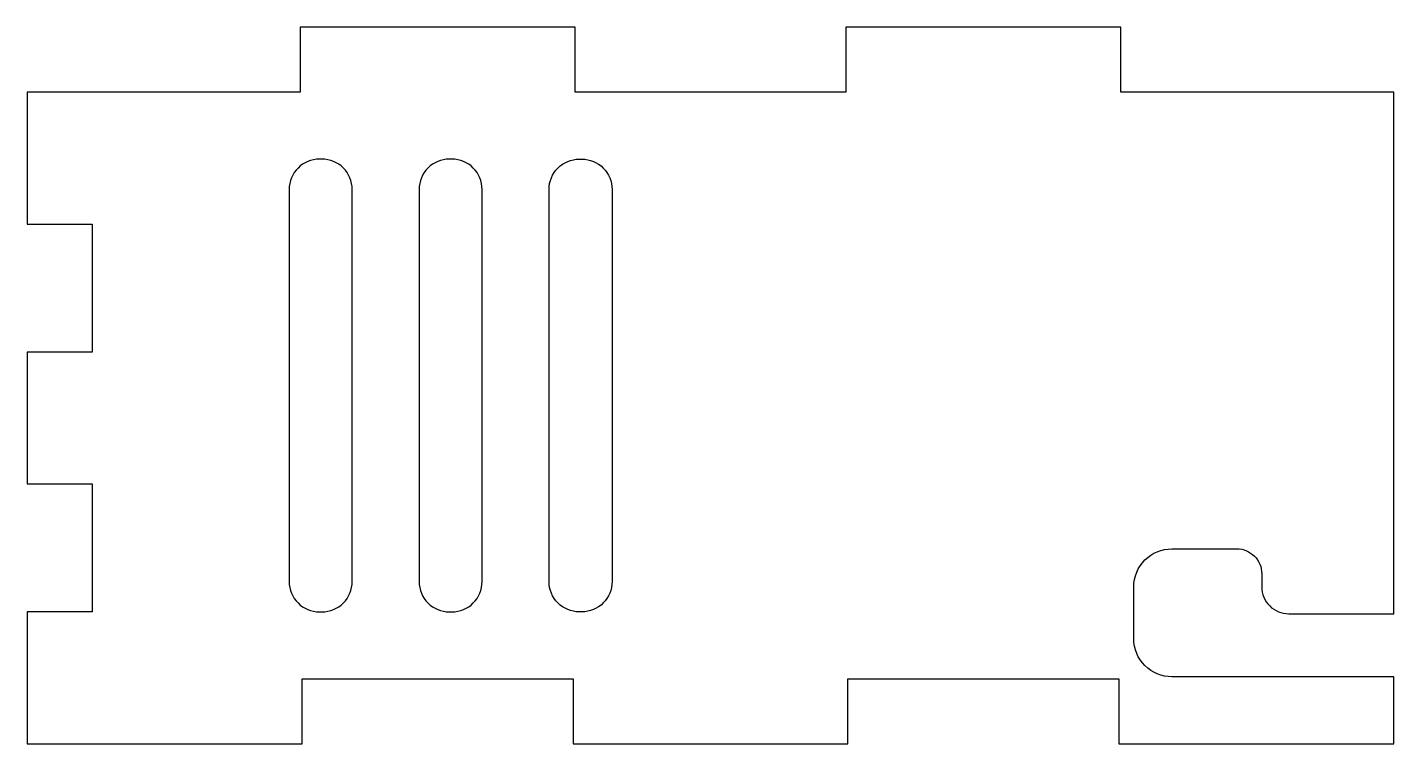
# Model space of a CAD drawing. Header units: millimetres. Extents: x 0 to 105, y 0 to 55.
import ezdxf

# ---------------------------------------------------------------- set-up
doc = ezdxf.new("R2010")
doc.units = ezdxf.units.MM
doc.layers.add('CUTOUTS', color=1, linetype='CONTINUOUS')
doc.layers.add('PERIMETER', color=5, linetype='CONTINUOUS')

msp = doc.modelspace()

# ---------------------------------------------------------------- linework, layer by layer
at = {"layer": 'CUTOUTS'}
for points in [[(20.075, 12.4, 0.4142136), (22.4, 10.075), (22.6, 10.075, 0.4142136), (24.925, 12.4), (24.925, 42.6, 0.4142136), (22.6, 44.925), (22.4, 44.925, 0.4142136), (20.075, 42.6)], [(32.6, 10.075, 0.4142136), (34.925, 12.4), (34.925, 42.6, 0.4142136), (32.6, 44.925), (32.4, 44.925, 0.4142136), (30.075, 42.6), (30.075, 12.4, 0.4142136), (32.4, 10.075)], [(42.6, 10.075), (42.4, 10.075, -0.4142136), (40.075, 12.4), (40.075, 42.6, -0.4142136), (42.4, 44.925), (42.6, 44.925, -0.4142136), (44.925, 42.6), (44.925, 12.4, -0.4142136)]]:
    msp.add_lwpolyline(points, format="xyb", close=True, dxfattribs=at)
at = {"layer": 'PERIMETER'}
msp.add_lwpolyline([(-0.075, -0.075), (21.075, -0.075), (21.075, 4.925), (41.925, 4.925), (41.925, -0.075), (63.075, -0.075), (63.075, 4.925), (83.925, 4.925), (83.925, -0.075), (105.075, -0.075), (105.075, 5.075), (88, 5.075, -0.4142136), (85.075, 8), (85.075, 12, -0.4142136), (88, 14.925), (93, 14.925, -0.4142136), (94.925, 13), (94.925, 12, 0.4142136), (97, 9.925), (105.075, 9.925), (105.075, 50.075), (84.075, 50.075), (84.075, 55.075), (62.925, 55.075), (62.925, 50.075), (42.075, 50.075), (42.075, 55.075), (20.925, 55.075), (20.925, 50.075), (-0.075, 50.075), (-0.075, 39.925), (4.925, 39.925), (4.925, 30.075), (-0.075, 30.075), (-0.075, 19.925), (4.925, 19.925), (4.925, 10.075), (-0.075, 10.075)], format="xyb", close=True, dxfattribs=at)

doc.saveas('drawing.dxf')
